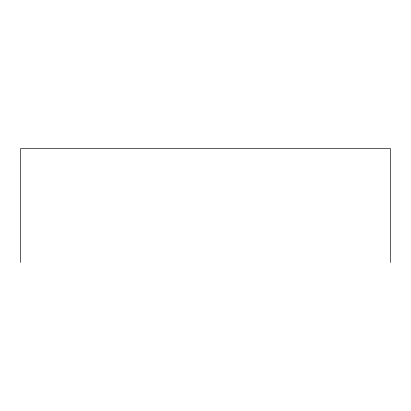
<?xml version="1.0" encoding="UTF-8"?>
<svg xmlns="http://www.w3.org/2000/svg" width="411" height="411" viewBox="0 0 411 411"><rect width="100%" height="100%" fill="white"/><g stroke="black" fill="none" stroke-linecap="round" stroke-linejoin="round"><path stroke-width="0.62" d="M390.45 262.459L390.45 148.541L20.55 148.541L20.55 262.459"/></g></svg>
